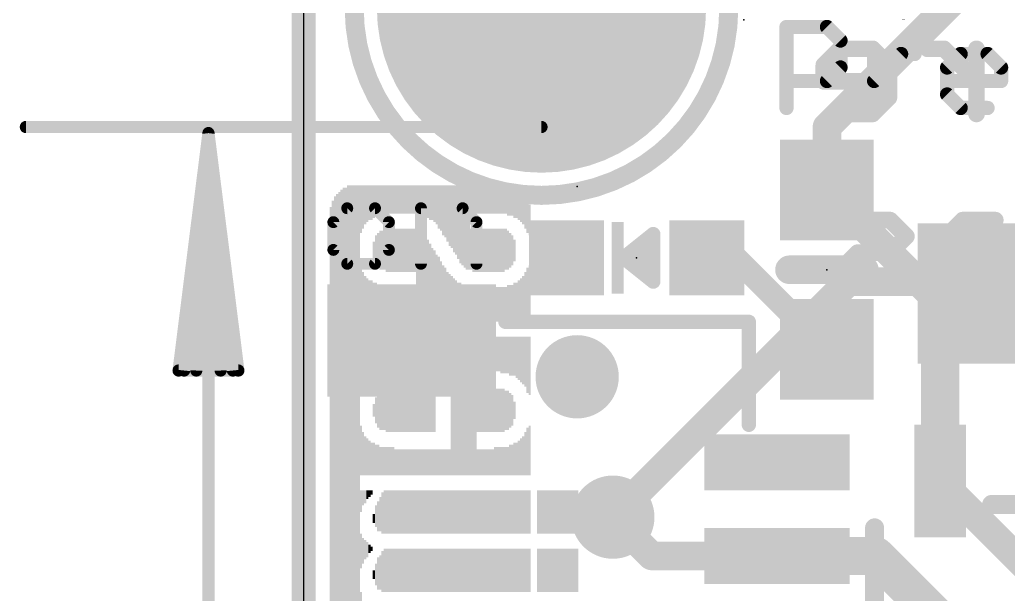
# Model space of a CAD drawing. Extents: x -3.4 to 34.1, y -8.2 to 24.4.
# Drawn here: x -3.03 to 7.52, y 8.98 to 15.11 of the extents above; entities that cross this region are included whole.
import ezdxf

# ---------------------------------------------------------------- set-up
doc = ezdxf.new("R2010")
doc.units = 0
for name, color, linetype in [('1', 12, 'CONTINUOUS'), ('16', 5, 'CONTINUOUS'), ('17', 110, 'CONTINUOUS'), ('18', 110, 'CONTINUOUS'), ('20', 53, 'CONTINUOUS'), ('21', 40, 'CONTINUOUS'), ('22', 6, 'CONTINUOUS'), ('23', 40, 'CONTINUOUS'), ('24', 6, 'CONTINUOUS'), ('47', 253, 'CONTINUOUS')]:
    doc.layers.add(name, color=color, linetype=linetype)

# ---------------------------------------------------------------- blocks, each defined once
blk = doc.blocks.new('RECT')
blk.add_solid([(-0.5, -0.5), (0.5, -0.5), (-0.5, 0.5), (0.5, 0.5)])
blk = doc.blocks.new('ROUNDP')
at = {"const_width": 0.5}
blk.add_lwpolyline([(0, -0.25, 1), (0, 0.25, 1), (0, -0.25)], format="xyb", dxfattribs=at)
blk = doc.blocks.new('ROUNDV')
at = {"const_width": 0.5}
blk.add_lwpolyline([(0, -0.25, 1), (0, 0.25, 1), (0, -0.25)], format="xyb", dxfattribs=at)

msp = doc.modelspace()

# ---------------------------------------------------------------- linework, layer by layer
at = {"layer": '1'}
for points, const_width in [([(0, 0), (0, 17.78)], 0.254), ([(5.588, 13.97), (7.112, 15.494)], 0.3048), ([(5.588, 13.296), (5.588, 13.97)], 0.3048), ([(5.588, 13.296), (6.692, 12.192)], 0.3048), ([(4.306, 12.573), (4.611, 12.573)], 0.254), ([(4.611, 12.573), (5.588, 11.596)], 0.254), ([(6.797, 11.811), (7.178, 12.192)], 0.4064), ([(6.692, 12.192), (7.178, 12.192)], 0.3048), ([(6.797, 10.1901), (6.797, 11.811)], 0.4064), ([(6.797, 10.1901), (7.7526, 9.2345)], 0.3048), ([(3.7164, 9.39), (3.302, 9.8044)], 0.3048), ([(5.054, 9.39), (3.7164, 9.39)], 0.3048), ([(5.054, 9.39), (6.109, 9.39)], 0.4064), ([(6.109, 9.39), (6.797, 8.702)], 0.4064)]:
    msp.add_lwpolyline(points, dxfattribs=dict(at, const_width=const_width))
for points, const_width in [([(5.6642, 13.97, 1), (5.5118, 13.97)], 0.1524), ([(5.5341, 14.0239, 1), (5.6419, 13.9161)], 0.1524), ([(5.6419, 13.3499, 1), (5.5341, 13.2421)], 0.1524), ([(5.5118, 13.296, 1), (5.6642, 13.296)], 0.1524), ([(4.306, 12.6365, 1), (4.306, 12.5095)], 0.127), ([(4.6559, 12.6179, 1), (4.5661, 12.5281)], 0.127), ([(4.611, 12.5095, 1), (4.611, 12.6365)], 0.127), ([(7.2498, 12.1202, 1), (7.1062, 12.2638)], 0.2032), ([(6.692, 12.2682, 1), (6.692, 12.1158)], 0.1524), ([(6.6381, 12.1381, 1), (6.7459, 12.2459)], 0.1524), ([(7.178, 12.1158, 1), (7.178, 12.2682)], 0.1524), ([(6.8986, 11.811, 1), (6.6954, 11.811)], 0.2032), ([(6.7252, 11.8828, 1), (6.8688, 11.7392)], 0.2032), ([(5.5431, 11.5511, 1), (5.6329, 11.6409)], 0.127), ([(6.6954, 10.1901, 1), (6.8986, 10.1901)], 0.2032), ([(6.8509, 10.244, 1), (6.7431, 10.1362)], 0.1524), ([(3.3559, 9.8583, 1), (3.2481, 9.7505)], 0.1524), ([(3.7164, 9.4662, 1), (3.7164, 9.3138)], 0.1524), ([(3.6625, 9.3361, 1), (3.7703, 9.4439)], 0.1524), ([(5.054, 9.4916, 1), (5.054, 9.2884)], 0.2032), ([(5.054, 9.3138, 1), (5.054, 9.4662)], 0.1524), ([(6.1808, 9.4618, 1), (6.0372, 9.3182)], 0.2032), ([(6.109, 9.2884, 1), (6.109, 9.4916)], 0.2032)]:
    msp.add_lwpolyline(points, format="xyb", dxfattribs=dict(at, const_width=const_width))
at = {"layer": '16'}
for points, const_width in [([(0, 0), (0, 17.78)], 0.254), ([(3.302, 9.8044), (5.8166, 12.319)], 0.3048), ([(5.8166, 12.319), (19.812, 12.319)], 0.3048)]:
    msp.add_lwpolyline(points, dxfattribs=dict(at, const_width=const_width))
at = {"layer": '16', "const_width": 0.1524}
for points in [[(5.8166, 12.3952, 1), (5.8166, 12.2428)], [(5.8705, 12.2651, 1), (5.7627, 12.3729)], [(3.2481, 9.8583, 1), (3.3559, 9.7505)]]:
    msp.add_lwpolyline(points, format="xyb", dxfattribs=at)
at = {"layer": '20'}
msp.add_line((0, 15.24), (0, 2.54), dxfattribs=at)
at = {"layer": '21'}
for points, const_width in [([(2.54, 13.24, 1), (2.54, 17.24, 1), (2.54, 13.24)], 0.2032), ([(5.1943, 15.0375, 1), (5.1181, 15.0375)], 0.0762), ([(5.1562, 15.0756, 1), (5.1562, 14.9994)], 0.0762), ([(5.6154, 15.0645, 1), (5.5615, 15.0106)], 0.0762), ([(5.5884, 14.9994, 1), (5.5884, 15.0756)], 0.0762), ([(5.7706, 14.8935, 1), (5.6944, 14.8935)], 0.0762), ([(5.7055, 14.8665, 1), (5.7594, 14.9204)], 0.0762), ([(6.1299, 14.7494, 1), (6.0537, 14.7494)], 0.0762), ([(6.3799, 14.7875, 1), (6.3799, 14.7113)], 0.0762), ([(6.4068, 14.7225, 1), (6.3529, 14.7764)], 0.0762), ([(6.5239, 14.7113, 1), (6.5239, 14.7875)], 0.0762), ([(7.0154, 14.7875, 1), (7.0154, 14.7113)], 0.0762), ([(7.0424, 14.7225, 1), (6.9885, 14.7764)], 0.0762), ([(7.3305, 14.7764, 1), (7.2766, 14.7225)], 0.0762), ([(7.3035, 14.7113, 1), (7.3035, 14.7875)], 0.0762), ([(5.7594, 14.5784, 1), (5.7055, 14.6323)], 0.0762), ([(6.9095, 14.6054, 1), (6.8333, 14.6054)], 0.0762), ([(7.4857, 14.6054, 1), (7.4095, 14.6054)], 0.0762), ([(5.6944, 14.6054, 1), (5.7706, 14.6054)], 0.0762), ([(6.8444, 14.6323, 1), (6.8983, 14.5784)], 0.0762), ([(7.4206, 14.5784, 1), (7.4745, 14.6323)], 0.0762), ([(5.1562, 14.4994, 1), (5.1562, 14.4232)], 0.0762), ([(5.5615, 14.4883, 1), (5.6154, 14.4344)], 0.0762), ([(5.5884, 14.4232, 1), (5.5884, 14.4994)], 0.0762), ([(6.0648, 14.4883, 1), (6.1187, 14.4344)], 0.0762), ([(6.8714, 14.4994, 1), (6.8714, 14.4232)], 0.0762), ([(7.4095, 14.4613, 1), (7.4857, 14.4613)], 0.0762), ([(7.4476, 14.4232, 1), (7.4476, 14.4994)], 0.0762), ([(6.8983, 14.3442, 1), (6.8444, 14.2903)], 0.0762), ([(6.8333, 14.3173, 1), (6.9095, 14.3173)], 0.0762), ([(7.0154, 14.2113, 1), (7.0154, 14.1351)], 0.0762), ([(7.3035, 14.1351, 1), (7.3035, 14.2113)], 0.0762), ([(5.1181, 14.1732, 1), (5.1943, 14.1732)], 0.0762), ([(6.0537, 14.1732, 1), (6.1299, 14.1732)], 0.0762), ([(6.9885, 14.1463, 1), (7.0424, 14.2001)], 0.0762), ([(0.4658, 13.1344, 1), (0.4658, 13.0709)], 0.0635), ([(0.4882, 13.0802, 1), (0.4433, 13.1251)], 0.0635), ([(0.7848, 13.1251, 1), (0.7399, 13.0802)], 0.0635), ([(0.7624, 13.0709, 1), (0.7624, 13.1344)], 0.0635), ([(1.253, 13.1344, 1), (1.253, 13.0709)], 0.0635), ([(1.2848, 13.1027, 1), (1.2213, 13.1027)], 0.0635), ([(1.7203, 13.1251, 1), (1.6754, 13.0802)], 0.0635), ([(1.6979, 13.0709, 1), (1.6979, 13.1344)], 0.0635), ([(0.3493, 12.9544, 1), (0.2858, 12.9544)], 0.0635), ([(0.295, 12.9768, 1), (0.34, 12.9319)], 0.0635), ([(0.9424, 12.9544, 1), (0.8789, 12.9544)], 0.0635), ([(0.8882, 12.9319, 1), (0.9331, 12.9768)], 0.0635), ([(1.8779, 12.9544, 1), (1.8144, 12.9544)], 0.0635), ([(1.8237, 12.9319, 1), (1.8686, 12.9768)], 0.0635), ([(3.7021, 12.8397, 1), (3.7021, 12.7635)], 0.0762), ([(3.7719, 12.827, 1), (3.6957, 12.827)], 0.0762), ([(3.7576, 12.7972, 1), (3.71, 12.8568)], 0.0762), ([(3.7338, 12.7635, 1), (3.7338, 12.8397)], 0.0762), ([(0.34, 12.6802, 1), (0.295, 12.6353)], 0.0635), ([(0.2858, 12.6578, 1), (0.3493, 12.6578)], 0.0635), ([(0.8789, 12.6578, 1), (0.9424, 12.6578)], 0.0635), ([(0.9331, 12.6353, 1), (0.8882, 12.6802)], 0.0635), ([(3.5116, 12.6873, 1), (3.5116, 12.6111)], 0.0762), ([(3.7338, 12.6111, 1), (3.7338, 12.6873)], 0.0762), ([(0.4658, 12.5413, 1), (0.4658, 12.4778)], 0.0635), ([(0.4433, 12.487, 1), (0.4882, 12.532)], 0.0635), ([(0.7399, 12.532, 1), (0.7848, 12.487)], 0.0635), ([(0.7624, 12.4778, 1), (0.7624, 12.5413)], 0.0635), ([(3.4401, 12.6028, 1), (3.3925, 12.5432)], 0.0762), ([(3.3925, 12.6028, 1), (3.4401, 12.5432)], 0.0762), ([(3.5116, 12.5349, 1), (3.5116, 12.4587)], 0.0762), ([(3.7338, 12.4587, 1), (3.7338, 12.5349)], 0.0762), ([(5.188, 12.5222, 1), (5.188, 12.3698)], 0.1524), ([(5.988, 12.3698, 1), (5.988, 12.5222)], 0.1524), ([(1.2213, 12.5095, 1), (1.2848, 12.5095)], 0.0635), ([(1.8144, 12.5095, 1), (1.8779, 12.5095)], 0.0635), ([(3.7021, 12.3825, 1), (3.7021, 12.3063)], 0.0762), ([(3.6957, 12.319, 1), (3.7719, 12.319)], 0.0762), ([(3.71, 12.2892, 1), (3.7576, 12.3488)], 0.0762), ([(3.7338, 12.3063, 1), (3.7338, 12.3825)], 0.0762), ([(2.154, 11.9281, 1), (2.154, 11.8519)], 0.0762), ([(4.7921, 11.89, 1), (4.7159, 11.89)], 0.0762), ([(4.754, 11.8519, 1), (4.754, 11.9281)], 0.0762), ([(0.4921, 10.99, 1), (0.4159, 10.99)], 0.0762), ([(4.7159, 10.79, 1), (4.7921, 10.79)], 0.0762), ([(7.347, 9.9908, 1), (7.347, 9.8892)], 0.1016), ([(6.1478, 9.69, 1), (6.0462, 9.69)], 0.1016)]:
    msp.add_lwpolyline(points, format="xyb", dxfattribs=dict(at, const_width=const_width))
for points, const_width in [([(5.1562, 14.1732), (5.1562, 15.0375)], 0.1524), ([(5.1562, 15.0375), (5.5884, 15.0375)], 0.1524), ([(5.5884, 15.0375), (5.7325, 14.8935)], 0.1524), ([(5.7325, 14.8935), (5.7325, 14.6054)], 0.1524), ([(6.0918, 14.1732), (6.0918, 14.7494)], 0.1524), ([(6.0918, 14.4613), (6.3799, 14.7494)], 0.1524), ([(6.3799, 14.7494), (6.5239, 14.7494)], 0.1524), ([(6.8714, 14.6054), (7.0154, 14.7494)], 0.1524), ([(7.0154, 14.7494), (7.3035, 14.7494)], 0.1524), ([(7.3035, 14.7494), (7.4476, 14.6054)], 0.1524), ([(5.7325, 14.6054), (5.5884, 14.4613)], 0.1524), ([(6.8714, 14.3173), (6.8714, 14.6054)], 0.1524), ([(7.4476, 14.6054), (7.4476, 14.4613)], 0.1524), ([(5.5884, 14.4613), (5.1562, 14.4613)], 0.1524), ([(7.4476, 14.4613), (6.8714, 14.4613)], 0.1524), ([(7.0154, 14.1732), (6.8714, 14.3173)], 0.1524), ([(7.3035, 14.1732), (7.0154, 14.1732)], 0.1524), ([(0.4658, 13.1027), (0.3175, 12.9544)], 0.127), ([(0.7624, 13.1027), (0.4658, 13.1027)], 0.127), ([(0.9107, 12.9544), (0.7624, 13.1027)], 0.127), ([(1.253, 12.5095), (1.253, 13.1027)], 0.127), ([(1.253, 13.1027), (1.6979, 13.1027)], 0.127), ([(1.6979, 13.1027), (1.8462, 12.9544)], 0.127), ([(0.3175, 12.9544), (0.3175, 12.6578)], 0.127), ([(0.9107, 12.6578), (0.9107, 12.9544)], 0.127), ([(1.8462, 12.9544), (1.8462, 12.5095)], 0.127), ([(3.7338, 12.827), (3.4163, 12.573)], 0.1524), ([(3.7021, 12.8016), (3.7338, 12.8016)], 0.1524), ([(3.7338, 12.319), (3.7338, 12.827)], 0.1524), ([(0.3175, 12.6578), (0.4658, 12.5095)], 0.127), ([(0.7624, 12.5095), (0.9107, 12.6578)], 0.127), ([(3.5116, 12.6492), (3.7338, 12.6492)], 0.1524), ([(0.4658, 12.5095), (0.7624, 12.5095)], 0.127), ([(3.4163, 12.573), (3.7338, 12.319)], 0.1524), ([(3.5116, 12.4968), (3.7338, 12.4968)], 0.1524), ([(5.988, 12.446), (5.188, 12.446)], 0.3048), ([(3.7021, 12.3444), (3.7338, 12.3444)], 0.1524), ([(2.154, 11.89), (4.754, 11.89)], 0.1524), ([(4.754, 11.89), (4.754, 10.79)], 0.1524), ([(0.454, 10.99), (0.454, 6.79)], 0.1524), ([(7.347, 9.94), (8.147, 9.94)], 0.2032), ([(6.097, 9.69), (6.097, 8.09)], 0.2032)]:
    msp.add_lwpolyline(points, dxfattribs=dict(at, const_width=const_width))
at = {"layer": '22', "const_width": 0.1778}
for points in [[(5.7284, 14.8046), (5.5547, 14.6308)], [(6.0759, 14.8046), (5.7284, 14.8046)], [(6.2496, 14.6308), (6.0759, 14.8046)], [(6.8377, 14.8046), (6.664, 14.8046)], [(7.1851, 14.4571), (6.8377, 14.8046)], [(7.1851, 14.1097), (7.1851, 14.8046)], [(5.5547, 14.6308), (5.5547, 14.4571)], [(6.2496, 14.2834), (6.2496, 14.6308)], [(5.5547, 14.4571), (6.2496, 14.4571)], [(6.0759, 14.1097), (6.2496, 14.2834)], [(5.7284, 14.1097), (6.0759, 14.1097)], [(6.263, 12.9758), (5.7418, 12.9758)], [(6.4367, 12.802), (6.263, 12.9758)], [(7.0382, 12.9758), (6.8645, 12.802)], [(7.3856, 12.9758), (7.0382, 12.9758)], [(6.263, 12.6283), (6.4367, 12.802)], [(6.8645, 12.802), (6.8645, 12.2809)], [(5.7418, 12.4546), (5.9155, 12.6283)], [(5.9155, 12.6283), (6.263, 12.6283)], [(7.3856, 12.6283), (6.8645, 12.6283)], [(7.5593, 12.4546), (7.3856, 12.6283)], [(5.9155, 12.2809), (5.7418, 12.4546)], [(7.3856, 12.2809), (7.5593, 12.4546)], [(6.4367, 12.2809), (5.9155, 12.2809)], [(6.8645, 12.2809), (7.3856, 12.2809)]]:
    msp.add_lwpolyline(points, dxfattribs=at)
at = {"layer": '22', "const_width": 0.0889}
for points in [[(5.7284, 14.849, 1), (5.7284, 14.7601)], [(5.7599, 14.7731, 1), (5.697, 14.836)], [(6.1073, 14.836, 1), (6.0444, 14.7731)], [(6.0759, 14.7601, 1), (6.0759, 14.849)], [(6.664, 14.849, 1), (6.664, 14.7601)], [(6.8691, 14.836, 1), (6.8062, 14.7731)], [(6.8377, 14.7601, 1), (6.8377, 14.849)], [(7.2296, 14.8046, 1), (7.1407, 14.8046)], [(5.5233, 14.6623, 1), (5.5862, 14.5994)], [(5.5992, 14.6308, 1), (5.5103, 14.6308)], [(6.294, 14.6308, 1), (6.2051, 14.6308)], [(6.2182, 14.5994, 1), (6.281, 14.6623)], [(5.5547, 14.5016, 1), (5.5547, 14.4127)], [(5.5103, 14.4571, 1), (5.5992, 14.4571)], [(6.2496, 14.4127, 1), (6.2496, 14.5016)], [(7.1537, 14.4257, 1), (7.2165, 14.4886)], [(6.281, 14.252, 1), (6.2182, 14.3148)], [(6.2051, 14.2834, 1), (6.294, 14.2834)], [(5.7284, 14.1541, 1), (5.7284, 14.0653)], [(6.0444, 14.1411, 1), (6.1073, 14.0783)], [(6.0759, 14.0653, 1), (6.0759, 14.1541)], [(7.1407, 14.1097, 1), (7.2296, 14.1097)], [(5.7418, 13.0202, 1), (5.7418, 12.9313)], [(6.2944, 13.0072, 1), (6.2315, 12.9443)], [(6.263, 12.9313, 1), (6.263, 13.0202)], [(7.0382, 13.0202, 1), (7.0382, 12.9313)], [(7.0696, 12.9443, 1), (7.0067, 13.0072)], [(7.3856, 12.9313, 1), (7.3856, 13.0202)], [(6.4681, 12.7706, 1), (6.4053, 12.8335)], [(6.4053, 12.7706, 1), (6.4681, 12.8335)], [(6.9089, 12.802, 1), (6.82, 12.802)], [(6.833, 12.8335, 1), (6.8959, 12.7706)], [(5.9155, 12.6728, 1), (5.9155, 12.5839)], [(5.947, 12.5969, 1), (5.8841, 12.6598)], [(6.2315, 12.6598, 1), (6.2944, 12.5969)], [(6.263, 12.5839, 1), (6.263, 12.6728)], [(6.8645, 12.6728, 1), (6.8645, 12.5839)], [(7.417, 12.6598, 1), (7.3542, 12.5969)], [(7.3856, 12.5839, 1), (7.3856, 12.6728)], [(5.7733, 12.486, 1), (5.7104, 12.4232)], [(5.7104, 12.486, 1), (5.7733, 12.4232)], [(7.5279, 12.4232, 1), (7.5907, 12.486)], [(7.5907, 12.4232, 1), (7.5279, 12.486)], [(5.9155, 12.3254, 1), (5.9155, 12.2365)], [(5.8841, 12.2495, 1), (5.947, 12.3123)], [(6.4367, 12.2365, 1), (6.4367, 12.3254)], [(6.8645, 12.3254, 1), (6.8645, 12.2365)], [(7.3542, 12.3123, 1), (7.417, 12.2495)], [(7.3856, 12.2365, 1), (7.3856, 12.3254)], [(6.82, 12.2809, 1), (6.9089, 12.2809)]]:
    msp.add_lwpolyline(points, format="xyb", dxfattribs=at)
at = {"layer": '23'}
for p in [(4.699, 15.113), (3.556, 12.573), (5.588, 12.446)]:
    msp.add_point(p, dxfattribs=at)
at = {"layer": '24'}
msp.add_point((2.921, 13.335), dxfattribs=at)
at = {"layer": '47', "const_width": 0.13}
for points in [[(2.54, 13.97), (-2.966, 13.97)], [(-1.016, 13.905), (-1.3352, 11.37)], [(-1.016, 13.905), (-1.276, 11.37)], [(-1.016, 13.905), (-1.146, 11.37)], [(-1.016, 13.905), (-1.016, 8.77)], [(-0.6968, 11.37), (-1.016, 13.905)], [(-0.886, 11.37), (-1.016, 13.905)], [(-0.756, 11.37), (-1.016, 13.905)], [(-1.3352, 11.37), (-0.6968, 11.37)]]:
    msp.add_lwpolyline(points, dxfattribs=at)
at = {"layer": '47', "const_width": 0.065}
for points in [[(-2.966, 14.0025, 1), (-2.966, 13.9375)], [(-0.9835, 13.905, 1), (-1.0485, 13.905)], [(-0.9838, 13.9091, 1), (-1.0482, 13.9009)], [(-0.9835, 13.9033, 1), (-1.0485, 13.9067)], [(-0.9835, 13.9067, 1), (-1.0485, 13.9033)], [(-0.9837, 13.9083, 1), (-1.0483, 13.9017)], [(-0.9837, 13.9017, 1), (-1.0483, 13.9083)], [(-0.9838, 13.9009, 1), (-1.0482, 13.9091)], [(2.54, 13.9375, 1), (2.54, 14.0025)], [(-1.3675, 11.3741, 1), (-1.303, 11.3659)], [(-1.3352, 11.4025, 1), (-1.3352, 11.3375)], [(-1.3083, 11.3733, 1), (-1.2437, 11.3667)], [(-1.1785, 11.3717, 1), (-1.1135, 11.3683)], [(-0.9185, 11.3683, 1), (-0.8535, 11.3717)], [(-0.7883, 11.3667, 1), (-0.7237, 11.3733)], [(-0.729, 11.3659, 1), (-0.6645, 11.3741)], [(-0.6968, 11.3375, 1), (-0.6968, 11.4025)]]:
    msp.add_lwpolyline(points, format="xyb", dxfattribs=at)

# ---------------------------------------------------------------- block references
at = {"layer": '1', "xscale": 1.075, "rotation": 270}
for p in [(5.588, 13.296), (5.588, 11.596)]:
    msp.add_blockref('RECT', p, dxfattribs=at)
at = {"layer": '1', "xscale": 0.8, "yscale": 0.8, "rotation": 90}
for p in [(2.806, 12.573), (4.306, 12.573)]:
    msp.add_blockref('RECT', p, dxfattribs=at)
at = {"layer": '1'}
for p, xscale, yscale in [((7.178, 12.192), 1.24, 1.5), ((1.154, 11.69), 1.8, 1.2), ((6.797, 10.1901), 0.55, 1.2), ((5.054, 10.39), 1.55, 0.6), ((5.054, 9.39), 1.55, 0.6)]:
    msp.add_blockref('RECT', p, dxfattribs=dict(at, xscale=xscale, yscale=yscale))
at = {"layer": '17', "xscale": 3.516, "yscale": 3.516}
msp.add_blockref('ROUNDP', (2.54, 15.24), dxfattribs=at)
msp.add_blockref('ROUNDP', (2.54, 15.24), dxfattribs=at)
at = {"layer": '18', "xscale": 0.889, "yscale": 0.889}
for p in [(2.921, 11.303), (2.921, 11.303), (3.302, 9.8044), (3.302, 9.8044)]:
    msp.add_blockref('ROUNDV', p, dxfattribs=at)
at = {"layer": '21', "xscale": 0.0343, "yscale": 0.0038}
msp.add_blockref('RECT', (6.4059, 15.113), dxfattribs=at)
at = {"layer": '21', "xscale": 0.762, "yscale": 0.127, "rotation": 90}
msp.add_blockref('RECT', (3.3528, 12.573), dxfattribs=at)
at = {"layer": '22', "rotation": 270}
for p, xscale, yscale in [((0.404, 12.5959), 1.4072, 0.0231), ((0.4271, 12.6073), 1.43, 0.0231), ((0.4502, 12.6073), 1.43, 0.0231), ((0.4733, 12.62), 1.4554, 0.0231), ((0.4964, 12.62), 1.4554, 0.0231), ((0.5196, 12.62), 1.4554, 0.0231), ((0.5427, 12.62), 1.4554, 0.0231), ((0.5658, 12.62), 1.4554, 0.0231), ((0.5889, 12.62), 1.4554, 0.0231), ((0.612, 13.0937), 0.508, 0.0231), ((0.635, 13.1166), 0.4623, 0.0229), ((0.658, 13.1394), 0.4166, 0.0231), ((0.6811, 13.1509), 0.3937, 0.0231), ((0.7042, 13.1623), 0.3708, 0.0231), ((0.7273, 13.1623), 0.3708, 0.0231), ((0.7504, 13.1737), 0.348, 0.0231), ((0.7736, 13.1851), 0.3251, 0.0231), ((0.7967, 13.1851), 0.3251, 0.0231), ((0.8198, 13.1851), 0.3251, 0.0231), ((0.8429, 13.1966), 0.3023, 0.0231), ((0.866, 13.1966), 0.3023, 0.0231), ((0.889, 13.1966), 0.3023, 0.0229), ((0.912, 13.1966), 0.3023, 0.0231), ((0.9351, 13.1966), 0.3023, 0.0231), ((0.9582, 13.1966), 0.3023, 0.0231), ((0.9813, 13.1966), 0.3023, 0.0231), ((1.0044, 13.1966), 0.3023, 0.0231), ((1.0276, 13.1966), 0.3023, 0.0231), ((1.0507, 13.1966), 0.3023, 0.0231), ((1.0738, 13.1966), 0.3023, 0.0231), ((1.0969, 13.1966), 0.3023, 0.0231), ((1.12, 13.1966), 0.3023, 0.0231), ((1.143, 13.1966), 0.3023, 0.0229), ((1.166, 13.1966), 0.3023, 0.0231), ((1.1891, 13.1966), 0.3023, 0.0231), ((1.2122, 13.1966), 0.3023, 0.0231), ((1.2353, 13.1966), 0.3023, 0.0231), ((1.2584, 13.1851), 0.3251, 0.0231), ((1.2816, 13.1851), 0.3251, 0.0231), ((1.3047, 13.1851), 0.3251, 0.0231), ((1.3278, 13.1737), 0.348, 0.0231), ((1.3509, 13.1623), 0.3708, 0.0231), ((1.374, 13.1623), 0.3708, 0.0231), ((1.397, 13.1509), 0.3937, 0.0229), ((1.42, 13.1394), 0.4166, 0.0231), ((1.4431, 13.1166), 0.4623, 0.0231), ((1.4662, 13.1051), 0.4851, 0.0231), ((1.4893, 13.081), 0.5334, 0.0231), ((1.5124, 13.0696), 0.5563, 0.0231), ((1.5356, 13.0467), 0.602, 0.0231), ((1.5587, 13.0239), 0.6477, 0.0231), ((1.5818, 13.0124), 0.6706, 0.0231), ((1.6049, 12.9896), 0.7163, 0.0231), ((1.628, 12.9781), 0.7391, 0.0231), ((1.651, 12.954), 0.7874, 0.0229), ((1.674, 12.9311), 0.8331, 0.0231), ((1.6971, 12.9197), 0.856, 0.0231), ((1.7202, 12.9083), 0.8788, 0.0231), ((1.7433, 12.8969), 0.9017, 0.0231), ((1.7664, 12.8969), 0.9017, 0.0231), ((1.7896, 13.1966), 0.3023, 0.0231), ((1.8127, 13.1966), 0.3023, 0.0231), ((1.8358, 13.1966), 0.3023, 0.0231), ((1.8589, 13.1966), 0.3023, 0.0231), ((1.882, 13.1966), 0.3023, 0.0231), ((1.905, 13.1966), 0.3023, 0.0229), ((1.928, 13.1966), 0.3023, 0.0231), ((1.9511, 13.1966), 0.3023, 0.0231), ((1.9742, 13.1966), 0.3023, 0.0231), ((1.9973, 13.1966), 0.3023, 0.0231), ((2.0204, 13.1966), 0.3023, 0.0231), ((2.0436, 13.1966), 0.3023, 0.0231), ((2.0667, 13.1966), 0.3023, 0.0231), ((2.0898, 13.1966), 0.3023, 0.0231), ((2.1129, 13.1966), 0.3023, 0.0231), ((2.136, 13.1966), 0.3023, 0.0231), ((2.159, 13.1966), 0.3023, 0.0229), ((2.182, 13.1851), 0.3251, 0.0231), ((2.2051, 13.1851), 0.3251, 0.0231), ((2.2282, 13.1851), 0.3251, 0.0231), ((2.2513, 13.161), 0.3226, 0.0231), ((2.2744, 13.161), 0.3226, 0.0231), ((2.2976, 13.1382), 0.3226, 0.0231), ((0.3349, 12.5616), 1.3386, 0.0231), ((0.358, 12.573), 1.3614, 0.0231), ((0.381, 12.5844), 1.3843, 0.0229), ((2.3207, 13.1153), 0.3226, 0.0231), ((2.3438, 13.0924), 0.3226, 0.0231), ((2.3669, 13.0581), 0.3454, 0.0231), ((0.2887, 12.5044), 1.2243, 0.0231), ((0.3118, 12.5387), 1.2929, 0.0231), ((2.39, 13.0124), 0.3454, 0.0231), ((2.413, 12.9769), 0.3251, 0.0229), ((0.866, 12.6657), 0.4394, 0.0231), ((0.889, 12.6543), 0.4623, 0.0229), ((0.912, 12.6543), 0.4623, 0.0231), ((0.9351, 12.6543), 0.4623, 0.0231), ((0.9582, 12.6543), 0.4623, 0.0231), ((0.9813, 12.6543), 0.4623, 0.0231), ((1.0044, 12.6543), 0.4623, 0.0231), ((1.0276, 12.6543), 0.4623, 0.0231), ((1.0507, 12.6543), 0.4623, 0.0231), ((1.0738, 12.6543), 0.4623, 0.0231), ((1.0969, 12.6543), 0.4623, 0.0231), ((1.12, 12.6543), 0.4623, 0.0231), ((1.143, 12.6543), 0.4623, 0.0229), ((1.166, 12.6543), 0.4623, 0.0231), ((1.1891, 12.6543), 0.4623, 0.0231), ((1.7896, 12.6657), 0.4394, 0.0231), ((1.8127, 12.6543), 0.4623, 0.0231), ((1.8358, 12.6543), 0.4623, 0.0231), ((1.8589, 12.6543), 0.4623, 0.0231), ((1.882, 12.6543), 0.4623, 0.0231), ((1.905, 12.6543), 0.4623, 0.0229), ((1.928, 12.6543), 0.4623, 0.0231), ((1.9511, 12.6543), 0.4623, 0.0231), ((1.9742, 12.6543), 0.4623, 0.0231), ((1.9973, 12.6543), 0.4623, 0.0231), ((2.0204, 12.6543), 0.4623, 0.0231), ((2.0436, 12.6543), 0.4623, 0.0231), ((2.0667, 12.6543), 0.4623, 0.0231), ((2.0898, 12.6543), 0.4623, 0.0231), ((2.1129, 12.6543), 0.4623, 0.0231), ((2.136, 12.6543), 0.4623, 0.0231), ((2.159, 12.6657), 0.4394, 0.0229), ((0.7736, 12.653), 0.3226, 0.0231), ((0.7967, 12.6543), 0.3708, 0.0231), ((0.8198, 12.6543), 0.4166, 0.0231), ((0.8429, 12.6543), 0.4166, 0.0231), ((1.2122, 12.3774), 0.9703, 0.0231), ((1.2353, 12.3774), 0.9703, 0.0231), ((1.2584, 12.366), 0.9474, 0.0231), ((1.2816, 12.3533), 0.922, 0.0231), ((1.3047, 12.3419), 0.8992, 0.0231), ((2.182, 12.6543), 0.4166, 0.0231), ((2.2051, 12.6543), 0.3708, 0.0231), ((2.2282, 12.653), 0.3226, 0.0231), ((0.7504, 12.653), 0.1854, 0.0231), ((1.3278, 12.3304), 0.8763, 0.0231), ((1.3509, 12.3076), 0.8306, 0.0231), ((1.374, 12.2847), 0.7849, 0.0231), ((2.2513, 12.653), 0.2311, 0.0231), ((1.397, 12.2733), 0.762, 0.0229), ((1.42, 12.2504), 0.7163, 0.0231), ((1.4431, 12.239), 0.6934, 0.0231), ((0.612, 12.2847), 0.3683, 0.0231), ((1.4662, 12.2149), 0.6452, 0.0231), ((1.4893, 12.192), 0.5994, 0.0231), ((1.5124, 12.1806), 0.5766, 0.0231), ((2.39, 12.1806), 0.5766, 0.0231), ((2.413, 12.192), 0.5994, 0.0229), ((0.635, 12.2619), 0.3226, 0.0229), ((0.658, 12.239), 0.2769, 0.0231), ((0.6811, 12.2276), 0.254, 0.0231), ((1.5356, 12.1577), 0.5309, 0.0231), ((1.5587, 12.1463), 0.508, 0.0231), ((1.5818, 12.1349), 0.4851, 0.0231), ((1.6049, 12.1234), 0.4623, 0.0231), ((2.3207, 12.1234), 0.4623, 0.0231), ((2.3438, 12.1349), 0.4851, 0.0231), ((2.3669, 12.1577), 0.5309, 0.0231), ((0.7042, 12.2161), 0.2311, 0.0231), ((0.7273, 12.2161), 0.2311, 0.0231), ((0.7504, 12.2034), 0.2057, 0.0231), ((0.7736, 12.0993), 0.414, 0.0231), ((0.7967, 12.0879), 0.3912, 0.0231), ((0.8198, 12.0879), 0.3912, 0.0231), ((0.8429, 12.0879), 0.3912, 0.0231), ((0.866, 12.0764), 0.3683, 0.0231), ((0.889, 12.0764), 0.3683, 0.0229), ((0.912, 12.0764), 0.3683, 0.0231), ((0.9351, 12.0764), 0.3683, 0.0231), ((0.9582, 12.0764), 0.3683, 0.0231), ((0.9813, 12.0764), 0.3683, 0.0231), ((1.0044, 12.0764), 0.3683, 0.0231), ((1.0276, 12.0764), 0.3683, 0.0231), ((1.0507, 12.0764), 0.3683, 0.0231), ((1.0738, 12.0764), 0.3683, 0.0231), ((1.0969, 12.0764), 0.3683, 0.0231), ((1.12, 12.0764), 0.3683, 0.0231), ((1.143, 12.0764), 0.3683, 0.0229), ((1.166, 12.0764), 0.3683, 0.0231), ((1.1891, 12.0764), 0.3683, 0.0231), ((1.628, 12.112), 0.4394, 0.0231), ((1.651, 12.0993), 0.414, 0.0229), ((1.674, 12.0993), 0.414, 0.0231), ((1.6971, 12.0879), 0.3912, 0.0231), ((1.7202, 12.0879), 0.3912, 0.0231), ((1.7433, 12.0764), 0.3683, 0.0231), ((1.7664, 12.0764), 0.3683, 0.0231), ((1.7896, 12.0764), 0.3683, 0.0231), ((1.8127, 12.0764), 0.3683, 0.0231), ((1.8358, 12.0764), 0.3683, 0.0231), ((1.8589, 12.0764), 0.3683, 0.0231), ((1.882, 12.0764), 0.3683, 0.0231), ((1.905, 12.0764), 0.3683, 0.0229), ((1.928, 12.0764), 0.3683, 0.0231), ((1.9511, 12.0764), 0.3683, 0.0231), ((1.9742, 12.0764), 0.3683, 0.0231), ((1.9973, 12.0764), 0.3683, 0.0231), ((2.0204, 12.0764), 0.3683, 0.0231), ((2.0436, 12.0764), 0.3683, 0.0231), ((2.0667, 12.0764), 0.3683, 0.0231), ((2.0898, 12.0764), 0.3683, 0.0231), ((2.1129, 12.0764), 0.3683, 0.0231), ((2.136, 12.0764), 0.3683, 0.0231), ((2.159, 12.0764), 0.3683, 0.0229), ((2.182, 12.0879), 0.3912, 0.0231), ((2.2051, 12.0879), 0.3912, 0.0231), ((2.2282, 12.0879), 0.3912, 0.0231), ((2.2513, 12.0993), 0.414, 0.0231), ((2.2744, 12.0993), 0.414, 0.0231), ((2.2976, 12.112), 0.4394, 0.0231), ((0.2887, 9.0856), 5.2883, 0.0231), ((0.3118, 9.0513), 5.3569, 0.0231), ((0.3349, 9.0284), 5.4026, 0.0231), ((0.358, 9.017), 5.4254, 0.0231), ((0.381, 9.0056), 5.4483, 0.0229), ((0.404, 8.9941), 5.4712, 0.0231), ((0.4271, 8.9941), 5.4712, 0.0231), ((0.4502, 8.9827), 5.494, 0.0231), ((0.4733, 8.9827), 5.494, 0.0231), ((0.4964, 8.97), 5.5194, 0.0231), ((0.5196, 8.97), 5.5194, 0.0231), ((0.5427, 8.97), 5.5194, 0.0231), ((0.5658, 8.97), 5.5194, 0.0231), ((0.5889, 8.97), 5.5194, 0.0231), ((0.7736, 11.5227), 0.414, 0.0231), ((0.7967, 11.5227), 0.414, 0.0231), ((0.8198, 11.5341), 0.3912, 0.0231), ((0.8429, 11.5341), 0.3912, 0.0231), ((0.866, 11.5341), 0.3912, 0.0231), ((0.889, 11.5341), 0.3912, 0.0229), ((0.912, 11.5456), 0.3683, 0.0231), ((0.9351, 11.5456), 0.3683, 0.0231), ((0.9582, 11.5456), 0.3683, 0.0231), ((0.9813, 11.5456), 0.3683, 0.0231), ((1.0044, 11.5456), 0.3683, 0.0231), ((1.0276, 11.5456), 0.3683, 0.0231), ((1.0507, 11.5456), 0.3683, 0.0231), ((1.0738, 11.5456), 0.3683, 0.0231), ((1.0969, 11.5456), 0.3683, 0.0231), ((1.12, 11.5456), 0.3683, 0.0231), ((1.143, 11.5456), 0.3683, 0.0229), ((1.166, 11.5456), 0.3683, 0.0231), ((1.1891, 11.5456), 0.3683, 0.0231), ((1.2122, 11.5456), 0.3683, 0.0231), ((1.2353, 11.5456), 0.3683, 0.0231), ((1.2584, 11.5456), 0.3683, 0.0231), ((1.2816, 11.5456), 0.3683, 0.0231), ((1.3047, 11.5456), 0.3683, 0.0231), ((1.3278, 11.5456), 0.3683, 0.0231), ((1.3509, 11.5456), 0.3683, 0.0231), ((1.374, 11.5456), 0.3683, 0.0231), ((1.397, 11.5456), 0.3683, 0.0229), ((1.42, 11.5456), 0.3683, 0.0231), ((1.4431, 11.5456), 0.3683, 0.0231), ((1.4662, 11.5456), 0.3683, 0.0231), ((1.4893, 11.5456), 0.3683, 0.0231), ((1.5124, 11.5456), 0.3683, 0.0231), ((1.5356, 11.5456), 0.3683, 0.0231), ((1.5587, 11.5456), 0.3683, 0.0231), ((1.5818, 11.5456), 0.3683, 0.0231), ((1.6049, 11.5456), 0.3683, 0.0231), ((1.628, 11.5456), 0.3683, 0.0231), ((1.651, 11.5456), 0.3683, 0.0229), ((1.674, 11.5456), 0.3683, 0.0231), ((1.6971, 11.5456), 0.3683, 0.0231), ((1.7202, 11.5456), 0.3683, 0.0231), ((1.7433, 11.5456), 0.3683, 0.0231), ((1.7664, 11.5456), 0.3683, 0.0231), ((1.7896, 11.5456), 0.3683, 0.0231), ((1.8127, 11.5456), 0.3683, 0.0231), ((1.8358, 11.5456), 0.3683, 0.0231), ((1.8589, 11.5456), 0.3683, 0.0231), ((1.882, 11.5456), 0.3683, 0.0231), ((1.905, 11.5456), 0.3683, 0.0229), ((1.928, 11.5456), 0.3683, 0.0231), ((1.9511, 11.5456), 0.3683, 0.0231), ((1.9742, 11.5456), 0.3683, 0.0231), ((1.9973, 11.5456), 0.3683, 0.0231), ((2.0204, 11.5456), 0.3683, 0.0231), ((2.0436, 11.5456), 0.3683, 0.0231), ((2.0667, 11.5456), 0.3683, 0.0231), ((2.0898, 11.5456), 0.3683, 0.0231), ((2.1129, 11.5341), 0.3912, 0.0231), ((2.136, 11.5341), 0.3912, 0.0231), ((2.159, 11.5341), 0.3912, 0.0229), ((2.182, 11.5341), 0.3912, 0.0231), ((2.2051, 11.5227), 0.414, 0.0231), ((2.2282, 11.5227), 0.414, 0.0231), ((2.2513, 11.5227), 0.414, 0.0231), ((2.2744, 11.51), 0.4394, 0.0231), ((2.2976, 11.4986), 0.4623, 0.0231), ((2.3207, 11.4871), 0.4851, 0.0231), ((2.3438, 11.4757), 0.508, 0.0231), ((2.3669, 11.4643), 0.5309, 0.0231), ((2.39, 11.43), 0.5994, 0.0231), ((2.413, 11.4186), 0.6223, 0.0229), ((0.612, 11.3259), 0.3912, 0.0231), ((0.635, 11.3487), 0.3454, 0.0229), ((0.658, 11.3716), 0.2997, 0.0231), ((0.6811, 11.383), 0.2769, 0.0231), ((0.7042, 11.3944), 0.254, 0.0231), ((0.7273, 11.4059), 0.2311, 0.0231), ((0.7504, 11.4059), 0.2311, 0.0231), ((0.7736, 10.9461), 0.2769, 0.0231), ((0.7967, 10.9449), 0.3708, 0.0231), ((0.8198, 10.9449), 0.4166, 0.0231), ((0.8429, 10.9449), 0.4166, 0.0231), ((0.866, 10.9563), 0.4394, 0.0231), ((0.889, 10.9449), 0.4623, 0.0229), ((0.912, 10.9449), 0.4623, 0.0231), ((0.9351, 10.9449), 0.4623, 0.0231), ((0.9582, 10.9449), 0.4623, 0.0231), ((0.9813, 10.9449), 0.4623, 0.0231), ((1.0044, 10.9449), 0.4623, 0.0231), ((1.0276, 10.9449), 0.4623, 0.0231), ((1.0507, 10.9449), 0.4623, 0.0231), ((1.0738, 10.9449), 0.4623, 0.0231), ((1.0969, 10.9449), 0.4623, 0.0231), ((1.12, 10.9449), 0.4623, 0.0231), ((1.143, 10.9449), 0.4623, 0.0229), ((1.166, 10.9449), 0.4623, 0.0231), ((1.1891, 10.9449), 0.4623, 0.0231), ((1.2122, 10.9449), 0.4623, 0.0231), ((1.2353, 10.9449), 0.4623, 0.0231), ((1.2584, 10.9449), 0.4623, 0.0231), ((1.2816, 10.9449), 0.4623, 0.0231), ((1.3047, 10.9449), 0.4623, 0.0231), ((1.3278, 10.9449), 0.4623, 0.0231), ((1.3509, 10.9449), 0.4623, 0.0231), ((1.374, 10.9449), 0.4623, 0.0231), ((1.397, 10.9449), 0.4623, 0.0229), ((1.5818, 10.7137), 0.9246, 0.0231), ((1.6049, 10.7137), 0.9246, 0.0231), ((1.628, 10.7137), 0.9246, 0.0231), ((1.651, 10.7137), 0.9246, 0.0229), ((1.674, 10.7137), 0.9246, 0.0231), ((1.6971, 10.7137), 0.9246, 0.0231), ((1.7202, 10.7137), 0.9246, 0.0231), ((1.7433, 10.7137), 0.9246, 0.0231), ((1.7664, 10.7137), 0.9246, 0.0231), ((1.7896, 10.7137), 0.9246, 0.0231), ((1.8127, 10.7137), 0.9246, 0.0231), ((1.8358, 10.7137), 0.9246, 0.0231), ((1.8589, 10.9449), 0.4623, 0.0231), ((1.882, 10.9449), 0.4623, 0.0231), ((1.905, 10.9449), 0.4623, 0.0229), ((1.928, 10.9449), 0.4623, 0.0231), ((1.9511, 10.9449), 0.4623, 0.0231), ((1.9742, 10.9449), 0.4623, 0.0231), ((1.9973, 10.9449), 0.4623, 0.0231), ((2.0204, 10.9449), 0.4623, 0.0231), ((2.0436, 10.9449), 0.4623, 0.0231), ((2.0667, 10.9449), 0.4623, 0.0231), ((2.0898, 10.9449), 0.4623, 0.0231), ((2.1129, 10.9449), 0.4623, 0.0231), ((2.136, 10.9449), 0.4623, 0.0231), ((2.159, 10.9449), 0.4166, 0.0229), ((2.182, 10.9449), 0.4166, 0.0231), ((2.2051, 10.9449), 0.3708, 0.0231), ((2.2282, 10.9449), 0.3251, 0.0231), ((0.7504, 10.9449), 0.1372, 0.0231), ((2.2513, 10.9449), 0.1829, 0.0231), ((0.612, 10.5169), 0.5309, 0.0231), ((2.413, 10.5169), 0.5309, 0.0229), ((0.635, 10.4826), 0.4623, 0.0229), ((0.658, 10.4597), 0.4166, 0.0231), ((2.3438, 10.4597), 0.4166, 0.0231), ((2.3669, 10.4826), 0.4623, 0.0231), ((2.39, 10.5054), 0.508, 0.0231), ((0.6811, 10.4483), 0.3937, 0.0231), ((0.7042, 10.4369), 0.3708, 0.0231), ((0.7273, 10.4254), 0.348, 0.0231), ((0.7504, 10.4254), 0.348, 0.0231), ((0.7736, 10.414), 0.3251, 0.0231), ((0.7967, 10.414), 0.3251, 0.0231), ((2.2051, 10.414), 0.3251, 0.0231), ((2.2282, 10.414), 0.3251, 0.0231), ((2.2513, 10.4254), 0.348, 0.0231), ((2.2744, 10.4254), 0.348, 0.0231), ((2.2976, 10.4369), 0.3708, 0.0231), ((2.3207, 10.4483), 0.3937, 0.0231), ((0.8198, 10.4026), 0.3023, 0.0231), ((0.8429, 10.4026), 0.3023, 0.0231), ((0.866, 10.4026), 0.3023, 0.0231), ((0.889, 10.4026), 0.3023, 0.0229), ((0.912, 10.4026), 0.3023, 0.0231), ((0.9351, 10.4026), 0.3023, 0.0231), ((0.9582, 10.4026), 0.3023, 0.0231), ((0.9813, 10.3899), 0.2769, 0.0231), ((1.0044, 10.3899), 0.2769, 0.0231), ((1.0276, 10.3899), 0.2769, 0.0231), ((1.0507, 10.3899), 0.2769, 0.0231), ((1.0738, 10.3899), 0.2769, 0.0231), ((1.0969, 10.3899), 0.2769, 0.0231), ((1.12, 10.3899), 0.2769, 0.0231), ((1.143, 10.3899), 0.2769, 0.0229), ((1.166, 10.3899), 0.2769, 0.0231), ((1.1891, 10.3899), 0.2769, 0.0231), ((1.2122, 10.3899), 0.2769, 0.0231), ((1.2353, 10.3899), 0.2769, 0.0231), ((1.2584, 10.3899), 0.2769, 0.0231), ((1.2816, 10.3899), 0.2769, 0.0231), ((1.3047, 10.3899), 0.2769, 0.0231), ((1.3278, 10.3899), 0.2769, 0.0231), ((1.3509, 10.3899), 0.2769, 0.0231), ((1.374, 10.3899), 0.2769, 0.0231), ((1.397, 10.3899), 0.2769, 0.0229), ((1.42, 10.3899), 0.2769, 0.0231), ((1.4431, 10.3899), 0.2769, 0.0231), ((1.4662, 10.3899), 0.2769, 0.0231), ((1.4893, 10.3899), 0.2769, 0.0231), ((1.5124, 10.3899), 0.2769, 0.0231), ((1.5356, 10.3899), 0.2769, 0.0231), ((1.5587, 10.3899), 0.2769, 0.0231), ((1.8589, 10.3899), 0.2769, 0.0231), ((1.882, 10.3899), 0.2769, 0.0231), ((1.905, 10.3899), 0.2769, 0.0229), ((1.928, 10.3899), 0.2769, 0.0231), ((1.9511, 10.3899), 0.2769, 0.0231), ((1.9742, 10.3899), 0.2769, 0.0231), ((1.9973, 10.3899), 0.2769, 0.0231), ((2.0204, 10.3899), 0.2769, 0.0231), ((2.0436, 10.4026), 0.3023, 0.0231), ((2.0667, 10.4026), 0.3023, 0.0231), ((2.0898, 10.4026), 0.3023, 0.0231), ((2.1129, 10.4026), 0.3023, 0.0231), ((2.136, 10.4026), 0.3023, 0.0231), ((2.159, 10.4026), 0.3023, 0.0229), ((2.182, 10.4026), 0.3023, 0.0231), ((0.612, 9.9759), 0.2311, 0.0231), ((0.635, 10.0101), 0.1626, 0.0229), ((0.658, 10.0216), 0.1397, 0.0231), ((0.6811, 10.0444), 0.094, 0.0231), ((0.7042, 10.0559), 0.0711, 0.0231), ((0.7273, 10.0686), 0.0457, 0.0231), ((0.8429, 9.8489), 0.4394, 0.0231), ((0.866, 9.8603), 0.4623, 0.0231), ((0.889, 9.8603), 0.4623, 0.0229), ((0.912, 9.8603), 0.4623, 0.0231), ((0.9351, 9.8603), 0.4623, 0.0231), ((0.9582, 9.8603), 0.4623, 0.0231), ((0.9813, 9.8603), 0.4623, 0.0231), ((1.0044, 9.8603), 0.4623, 0.0231), ((1.0276, 9.8603), 0.4623, 0.0231), ((1.0507, 9.8603), 0.4623, 0.0231), ((1.0738, 9.8603), 0.4623, 0.0231), ((1.0969, 9.8603), 0.4623, 0.0231), ((1.12, 9.8603), 0.4623, 0.0231), ((1.143, 9.8603), 0.4623, 0.0229), ((1.166, 9.8603), 0.4623, 0.0231), ((1.1891, 9.8603), 0.4623, 0.0231), ((1.2122, 9.8603), 0.4623, 0.0231), ((1.2353, 9.8603), 0.4623, 0.0231), ((1.2584, 9.8603), 0.4623, 0.0231), ((1.2816, 9.8603), 0.4623, 0.0231), ((1.3047, 9.8603), 0.4623, 0.0231), ((1.3278, 9.8603), 0.4623, 0.0231), ((1.3509, 9.8603), 0.4623, 0.0231), ((1.374, 9.8603), 0.4623, 0.0231), ((1.397, 9.8603), 0.4623, 0.0229), ((1.42, 9.8603), 0.4623, 0.0231), ((1.4431, 9.8603), 0.4623, 0.0231), ((1.4662, 9.8603), 0.4623, 0.0231), ((1.4893, 9.8603), 0.4623, 0.0231), ((1.5124, 9.8603), 0.4623, 0.0231), ((1.5356, 9.8603), 0.4623, 0.0231), ((1.5587, 9.8603), 0.4623, 0.0231), ((1.5818, 9.8603), 0.4623, 0.0231), ((1.6049, 9.8603), 0.4623, 0.0231), ((1.628, 9.8603), 0.4623, 0.0231), ((1.651, 9.8603), 0.4623, 0.0229), ((1.674, 9.8603), 0.4623, 0.0231), ((1.6971, 9.8603), 0.4623, 0.0231), ((1.7202, 9.8603), 0.4623, 0.0231), ((1.7433, 9.8603), 0.4623, 0.0231), ((1.7664, 9.8603), 0.4623, 0.0231), ((1.7896, 9.8603), 0.4623, 0.0231), ((1.8127, 9.8603), 0.4623, 0.0231), ((1.8358, 9.8603), 0.4623, 0.0231), ((1.8589, 9.8603), 0.4623, 0.0231), ((1.882, 9.8603), 0.4623, 0.0231), ((1.905, 9.8603), 0.4623, 0.0229), ((1.928, 9.8603), 0.4623, 0.0231), ((1.9511, 9.8603), 0.4623, 0.0231), ((1.9742, 9.8603), 0.4623, 0.0231), ((1.9973, 9.8603), 0.4623, 0.0231), ((2.0204, 9.8603), 0.4623, 0.0231), ((2.0436, 9.8603), 0.4623, 0.0231), ((2.0667, 9.8603), 0.4623, 0.0231), ((2.0898, 9.8603), 0.4623, 0.0231), ((2.1129, 9.8603), 0.4623, 0.0231), ((2.136, 9.8603), 0.4623, 0.0231), ((2.159, 9.8603), 0.4623, 0.0229), ((2.182, 9.8603), 0.4623, 0.0231), ((2.2051, 9.8603), 0.4623, 0.0231), ((2.2282, 9.8603), 0.4623, 0.0231), ((2.2513, 9.8603), 0.4623, 0.0231), ((2.2744, 9.8603), 0.4623, 0.0231), ((2.2976, 9.8603), 0.4623, 0.0231), ((2.3207, 9.8603), 0.4623, 0.0231), ((2.3438, 9.8603), 0.4623, 0.0231), ((2.3669, 9.8603), 0.4623, 0.0231), ((2.39, 9.8603), 0.4623, 0.0231), ((2.413, 9.8603), 0.4623, 0.0229), ((2.5053, 9.8603), 0.4623, 0.0231), ((2.5284, 9.8603), 0.4623, 0.0231), ((2.5516, 9.8603), 0.4623, 0.0231), ((2.5747, 9.8603), 0.4623, 0.0231), ((2.5978, 9.8603), 0.4623, 0.0231), ((2.6209, 9.8603), 0.4623, 0.0231), ((2.644, 9.8603), 0.4623, 0.0231), ((2.667, 9.8603), 0.4623, 0.0229), ((2.69, 9.8603), 0.4623, 0.0231), ((2.7131, 9.8603), 0.4623, 0.0231), ((2.7362, 9.8603), 0.4623, 0.0231), ((2.7593, 9.8603), 0.4623, 0.0231), ((2.7824, 9.8603), 0.4623, 0.0231), ((2.8056, 9.8603), 0.4623, 0.0231), ((2.8287, 9.8603), 0.4623, 0.0231), ((2.8518, 9.8603), 0.4623, 0.0231), ((2.8749, 9.8603), 0.4623, 0.0231), ((2.898, 9.8603), 0.4623, 0.0231), ((2.921, 9.8603), 0.4623, 0.0229), ((0.7736, 9.8133), 0.2311, 0.0231), ((0.7967, 9.8133), 0.3226, 0.0231), ((0.8198, 9.8361), 0.3683, 0.0231), ((0.7504, 9.7904), 0.094, 0.0231), ((0.612, 9.4437), 0.3708, 0.0231), ((0.635, 9.445), 0.2769, 0.0229), ((0.658, 9.4564), 0.2083, 0.0231), ((0.6811, 9.4564), 0.1626, 0.0231), ((0.7042, 9.4666), 0.0914, 0.0231), ((0.7273, 9.4666), 0.0457, 0.0231), ((0.8198, 9.2139), 0.3683, 0.0231), ((0.8429, 9.224), 0.4394, 0.0231), ((0.866, 9.2354), 0.4623, 0.0231), ((0.889, 9.2354), 0.4623, 0.0229), ((0.912, 9.2354), 0.4623, 0.0231), ((0.9351, 9.2354), 0.4623, 0.0231), ((0.9582, 9.2354), 0.4623, 0.0231), ((0.9813, 9.2354), 0.4623, 0.0231), ((1.0044, 9.2354), 0.4623, 0.0231), ((1.0276, 9.2354), 0.4623, 0.0231), ((1.0507, 9.2354), 0.4623, 0.0231), ((1.0738, 9.2354), 0.4623, 0.0231), ((1.0969, 9.2354), 0.4623, 0.0231), ((1.12, 9.2354), 0.4623, 0.0231), ((1.143, 9.2354), 0.4623, 0.0229), ((1.166, 9.2354), 0.4623, 0.0231), ((1.1891, 9.2354), 0.4623, 0.0231), ((1.2122, 9.2354), 0.4623, 0.0231), ((1.2353, 9.2354), 0.4623, 0.0231), ((1.2584, 9.2354), 0.4623, 0.0231), ((1.2816, 9.2354), 0.4623, 0.0231), ((1.3047, 9.2354), 0.4623, 0.0231), ((1.3278, 9.2354), 0.4623, 0.0231), ((1.3509, 9.2354), 0.4623, 0.0231), ((1.374, 9.2354), 0.4623, 0.0231), ((1.397, 9.2354), 0.4623, 0.0229), ((1.42, 9.2354), 0.4623, 0.0231), ((1.4431, 9.2354), 0.4623, 0.0231), ((1.4662, 9.2354), 0.4623, 0.0231), ((1.4893, 9.2354), 0.4623, 0.0231), ((1.5124, 9.2354), 0.4623, 0.0231), ((1.5356, 9.2354), 0.4623, 0.0231), ((1.5587, 9.2354), 0.4623, 0.0231), ((1.5818, 9.2354), 0.4623, 0.0231), ((1.6049, 9.2354), 0.4623, 0.0231), ((1.628, 9.2354), 0.4623, 0.0231), ((1.651, 9.2354), 0.4623, 0.0229), ((1.674, 9.2354), 0.4623, 0.0231), ((1.6971, 9.2354), 0.4623, 0.0231), ((1.7202, 9.2354), 0.4623, 0.0231), ((1.7433, 9.2354), 0.4623, 0.0231), ((1.7664, 9.2354), 0.4623, 0.0231), ((1.7896, 9.2354), 0.4623, 0.0231), ((1.8127, 9.2354), 0.4623, 0.0231), ((1.8358, 9.2354), 0.4623, 0.0231), ((1.8589, 9.2354), 0.4623, 0.0231), ((1.882, 9.2354), 0.4623, 0.0231), ((1.905, 9.2354), 0.4623, 0.0229), ((1.928, 9.2354), 0.4623, 0.0231), ((1.9511, 9.2354), 0.4623, 0.0231), ((1.9742, 9.2354), 0.4623, 0.0231), ((1.9973, 9.2354), 0.4623, 0.0231), ((2.0204, 9.2354), 0.4623, 0.0231), ((2.0436, 9.2354), 0.4623, 0.0231), ((2.0667, 9.2354), 0.4623, 0.0231), ((2.0898, 9.2354), 0.4623, 0.0231), ((2.1129, 9.2354), 0.4623, 0.0231), ((2.136, 9.2354), 0.4623, 0.0231), ((2.159, 9.2354), 0.4623, 0.0229), ((2.182, 9.2354), 0.4623, 0.0231), ((2.2051, 9.2354), 0.4623, 0.0231), ((2.2282, 9.2354), 0.4623, 0.0231), ((2.2513, 9.2354), 0.4623, 0.0231), ((2.2744, 9.2354), 0.4623, 0.0231), ((2.2976, 9.2354), 0.4623, 0.0231), ((2.3207, 9.2354), 0.4623, 0.0231), ((2.3438, 9.2354), 0.4623, 0.0231), ((2.3669, 9.2354), 0.4623, 0.0231), ((2.39, 9.2354), 0.4623, 0.0231), ((2.413, 9.2354), 0.4623, 0.0229), ((2.5053, 9.2354), 0.4623, 0.0231), ((2.5284, 9.2354), 0.4623, 0.0231), ((2.5516, 9.2354), 0.4623, 0.0231), ((2.5747, 9.2354), 0.4623, 0.0231), ((2.5978, 9.2354), 0.4623, 0.0231), ((2.6209, 9.2354), 0.4623, 0.0231), ((2.644, 9.2354), 0.4623, 0.0231), ((2.667, 9.2354), 0.4623, 0.0229), ((2.69, 9.2354), 0.4623, 0.0231), ((2.7131, 9.2354), 0.4623, 0.0231), ((2.7362, 9.2354), 0.4623, 0.0231), ((2.7593, 9.2354), 0.4623, 0.0231), ((2.7824, 9.2354), 0.4623, 0.0231), ((2.8056, 9.2354), 0.4623, 0.0231), ((2.8287, 9.2354), 0.4623, 0.0231), ((2.8518, 9.2354), 0.4623, 0.0231), ((2.8749, 9.2354), 0.4623, 0.0231), ((2.898, 9.2354), 0.4623, 0.0231), ((2.921, 9.2354), 0.4623, 0.0229), ((0.7736, 9.191), 0.2311, 0.0231), ((0.7967, 9.2024), 0.3454, 0.0231), ((0.7504, 9.1897), 0.0914, 0.0231), ((0.612, 8.8201), 0.3683, 0.0231)]:
    msp.add_blockref('RECT', p, dxfattribs=dict(at, xscale=xscale, yscale=yscale))

doc.saveas('drawing.dxf')
